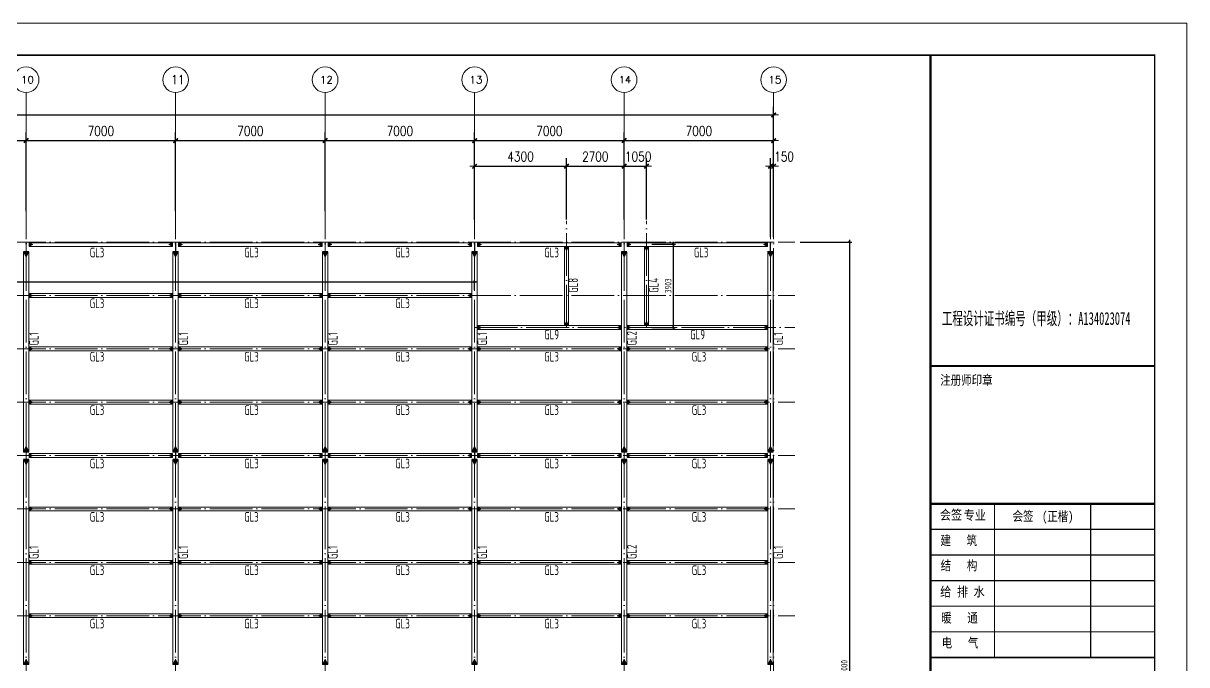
# Model space of a CAD drawing. Header units: millimetres. Extents: x 19781 to 898973, y -947928 to -267362.
# Drawn here: x 510997 to 565476, y -350569 to -320529 of the extents above; entities that cross this region are included whole.
import ezdxf

# ---------------------------------------------------------------- set-up
doc = ezdxf.new("R2010")
doc.units = ezdxf.units.MM
doc.header["$LTSCALE"] = 100
doc.header["$PDSIZE"] = -5
doc.linetypes.add('DOTE', pattern=[2.42, 2, -0.2, 0.02, -0.2])
doc.layers.get('0').update_dxf_attribs({"lineweight": 18})
doc.layers.get('Defpoints').update_dxf_attribs({"lineweight": 18})
for name, color, linetype, lineweight in [('10', 7, 'Continuous', 18), ('15', 3, 'Continuous', 18), ('AXIS', 3, 'Continuous', 18), ('AXIS_TEXT', 7, 'Continuous', 18), ('BORDER', 7, 'Continuous', 18), ('BZ_标准图框', 7, 'Continuous', 18), ('DOTE', 1, 'DOTE', 18), ('JC', 7, 'Continuous', 18), ('数字', 3, 'Continuous', 20), ('钢柱', 4, 'Continuous', 20), ('钢梁', 4, 'Continuous', 5)]:
    doc.layers.add(name, color=color, linetype=linetype, lineweight=lineweight)
doc.styles.add('_TCH_AXIS', font='complex.shx', dxfattribs={"bigfont": 'gbcbig.shx'})
doc.styles.add('COMPLEX', font='complex.shx', dxfattribs={"bigfont": 'gbcbig.shx'})
doc.styles.add('dim_font', font='simplex.shx', dxfattribs={"width": 0.8, "bigfont": 'gbcbig.shx'})
doc.styles.add('HT', font='', dxfattribs={"width": 0.8})
doc.styles.add('TSSD_REIN', font='tssdeng.shx', dxfattribs={"width": 0.7, "bigfont": 'hztxt.shx'})
doc.styles.get('HT').set_extended_font_data('宋体')
doc.dimstyles.new('DIMN150', dxfattribs={"dimscale": 1.5, "dimtxt": 300, "dimasz": 1, "dimexe": 250, "dimexo": 300, "dimgap": 150, "dimtad": 1, "dimdec": 0, "dimzin": 0, "dimdsep": 46, "dimtxsty": 'dim_font', "dimblk": '_CAXARROW', "dimcen": 0.09, "dimdle": 2, "dimclrt": 7, "dimadec": 0, "dimazin": 0, "dimtfac": 1, "dimtdec": 0, "dimtix": 1, "dimtmove": 2, "dimatfit": 3, "dimfxl": 1, "dimtolj": 1, "dimtzin": 0, "dimarcsym": 0})
doc.dimstyles.new('TSSD_100_100', dxfattribs={"dimtxt": 300, "dimasz": 100, "dimexe": 100, "dimexo": 250, "dimgap": 100, "dimtad": 1, "dimdec": 0, "dimzin": 0, "dimdsep": 46, "dimtxsty": 'TSSD_REIN', "dimblk": 'ARCHTICK', "dimcen": 0, "dimdle": 100, "dimclrt": 7, "dimadec": 0, "dimazin": 0, "dimtfac": 1, "dimtdec": 0, "dimtix": 1, "dimtmove": 2, "dimatfit": 3, "dimfxl": 1, "dimtolj": 1, "dimtzin": 0, "dimarcsym": 0})
pattern_1 = [(45, (0, 0), (-7.07106781, 7.07106781), []), (45, (0, 2.5), (-7.07106781, 7.07106781), [])]

# ---------------------------------------------------------------- blocks, each defined once
blk = doc.blocks.new('_DIMX')
blk.add_line((-150, 0), (150, 0))
blk.add_lwpolyline([(-70, -70, 50, 50, 0), (70, 70, 50, 50, 0)], format="xyseb")
blk = doc.blocks.new('*X127')
at = {"layer": 'AXIS', "color": 0, "lineweight": -2, "transparency": 16777216}
for p, q in [((504132, -329324), (504132, -325649)), ((511132, -329324), (511132, -325649)), ((504134, -326024), (511131, -326024))]:
    blk.add_line(p, q, dxfattribs=at)
at = {"layer": 'AXIS', "color": 0, "lineweight": -2, "transparency": 16777216, "xscale": 1.5, "yscale": 1.5, "zscale": 1.5, "rotation": 180}
blk.add_blockref('_DIMX', (504132, -326024), dxfattribs=at)
at = {"layer": 'AXIS', "color": 0, "lineweight": -2, "transparency": 16777216, "xscale": 1.5, "yscale": 1.5, "zscale": 1.5}
blk.add_blockref('_DIMX', (511132, -326024), dxfattribs=at)
at = {"layer": 'AXIS', "color": 7, "transparency": 16777216, "insert": (507632, -325574), "char_height": 450, "width": 3805.71, "attachment_point": 5, "style": 'dim_font'}
blk.add_mtext('7000', dxfattribs=at)
blk = doc.blocks.new('_CAXARROW')
blk.add_hatch(color=0).paths.add_polyline_path([(0, 0), (-1, 0.125), (-1, -0.125)], flags=0)
blk = doc.blocks.new('*X128')
at = {"layer": 'AXIS', "color": 0, "lineweight": -2, "transparency": 16777216}
for p, q in [((511132, -329324), (511132, -325649)), ((518132, -329324), (518132, -325649)), ((511134, -326024), (518131, -326024))]:
    blk.add_line(p, q, dxfattribs=at)
at = {"layer": 'AXIS', "color": 0, "lineweight": -2, "transparency": 16777216, "xscale": 1.5, "yscale": 1.5, "zscale": 1.5, "rotation": 180}
blk.add_blockref('_DIMX', (511132, -326024), dxfattribs=at)
at = {"layer": 'AXIS', "color": 0, "lineweight": -2, "transparency": 16777216, "xscale": 1.5, "yscale": 1.5, "zscale": 1.5}
blk.add_blockref('_DIMX', (518132, -326024), dxfattribs=at)
at = {"layer": 'AXIS', "color": 7, "transparency": 16777216, "insert": (514632, -325574), "char_height": 450, "width": 3805.71, "attachment_point": 5, "style": 'dim_font'}
blk.add_mtext('7000', dxfattribs=at)
blk = doc.blocks.new('*X129')
at = {"layer": 'AXIS', "color": 0, "lineweight": -2, "transparency": 16777216}
for p, q in [((518132, -329324), (518132, -325649)), ((525132, -329324), (525132, -325649)), ((518134, -326024), (525131, -326024))]:
    blk.add_line(p, q, dxfattribs=at)
at = {"layer": 'AXIS', "color": 0, "lineweight": -2, "transparency": 16777216, "xscale": 1.5, "yscale": 1.5, "zscale": 1.5, "rotation": 180}
blk.add_blockref('_DIMX', (518132, -326024), dxfattribs=at)
at = {"layer": 'AXIS', "color": 0, "lineweight": -2, "transparency": 16777216, "xscale": 1.5, "yscale": 1.5, "zscale": 1.5}
blk.add_blockref('_DIMX', (525132, -326024), dxfattribs=at)
at = {"layer": 'AXIS', "color": 7, "transparency": 16777216, "insert": (521632, -325574), "char_height": 450, "width": 3805.71, "attachment_point": 5, "style": 'dim_font'}
blk.add_mtext('7000', dxfattribs=at)
blk = doc.blocks.new('*X130')
at = {"layer": 'AXIS', "color": 0, "lineweight": -2, "transparency": 16777216}
for p, q in [((525132, -329324), (525132, -325649)), ((532132, -329324), (532132, -325649)), ((525134, -326024), (532131, -326024))]:
    blk.add_line(p, q, dxfattribs=at)
at = {"layer": 'AXIS', "color": 0, "lineweight": -2, "transparency": 16777216, "xscale": 1.5, "yscale": 1.5, "zscale": 1.5, "rotation": 180}
blk.add_blockref('_DIMX', (525132, -326024), dxfattribs=at)
at = {"layer": 'AXIS', "color": 0, "lineweight": -2, "transparency": 16777216, "xscale": 1.5, "yscale": 1.5, "zscale": 1.5}
blk.add_blockref('_DIMX', (532132, -326024), dxfattribs=at)
at = {"layer": 'AXIS', "color": 7, "transparency": 16777216, "insert": (528632, -325574), "char_height": 450, "width": 3805.71, "attachment_point": 5, "style": 'dim_font'}
blk.add_mtext('7000', dxfattribs=at)
blk = doc.blocks.new('*X131')
at = {"layer": 'AXIS', "color": 0, "lineweight": -2, "transparency": 16777216}
for p, q in [((532132, -329324), (532132, -325649)), ((539132, -329324), (539132, -325649)), ((532134, -326024), (539131, -326024))]:
    blk.add_line(p, q, dxfattribs=at)
at = {"layer": 'AXIS', "color": 0, "lineweight": -2, "transparency": 16777216, "xscale": 1.5, "yscale": 1.5, "zscale": 1.5, "rotation": 180}
blk.add_blockref('_DIMX', (532132, -326024), dxfattribs=at)
at = {"layer": 'AXIS', "color": 0, "lineweight": -2, "transparency": 16777216, "xscale": 1.5, "yscale": 1.5, "zscale": 1.5}
blk.add_blockref('_DIMX', (539132, -326024), dxfattribs=at)
at = {"layer": 'AXIS', "color": 7, "transparency": 16777216, "insert": (535632, -325574), "char_height": 450, "width": 3805.71, "attachment_point": 5, "style": 'dim_font'}
blk.add_mtext('7000', dxfattribs=at)
blk = doc.blocks.new('*X132')
at = {"layer": 'AXIS', "color": 0, "lineweight": -2, "transparency": 16777216}
for p, q in [((539132, -329324), (539132, -325649)), ((546132, -329324), (546132, -325649)), ((539134, -326024), (546131, -326024))]:
    blk.add_line(p, q, dxfattribs=at)
at = {"layer": 'AXIS', "color": 0, "lineweight": -2, "transparency": 16777216, "xscale": 1.5, "yscale": 1.5, "zscale": 1.5, "rotation": 180}
blk.add_blockref('_DIMX', (539132, -326024), dxfattribs=at)
at = {"layer": 'AXIS', "color": 0, "lineweight": -2, "transparency": 16777216, "xscale": 1.5, "yscale": 1.5, "zscale": 1.5}
blk.add_blockref('_DIMX', (546132, -326024), dxfattribs=at)
at = {"layer": 'AXIS', "color": 7, "transparency": 16777216, "insert": (542632, -325574), "char_height": 450, "width": 3805.71, "attachment_point": 5, "style": 'dim_font'}
blk.add_mtext('7000', dxfattribs=at)
blk = doc.blocks.new('_AXISO')
blk.add_circle((0, 0), 0.5)
at = {"layer": 'AXIS_TEXT', "style": 'COMPLEX', "width": 1.04167}
blk.add_attdef('A', (-0.25, -0.28), '', height=0.56, dxfattribs=at)
blk = doc.blocks.new('*X134')
at = {"layer": 'AXIS', "color": 0, "lineweight": -2, "transparency": 16777216}
for p, q in [((448132, -329024), (448132, -324449)), ((546132, -329024), (546132, -324449)), ((448134, -324824), (546131, -324824))]:
    blk.add_line(p, q, dxfattribs=at)
at = {"layer": 'AXIS', "color": 0, "lineweight": -2, "transparency": 16777216, "xscale": 1.5, "yscale": 1.5, "zscale": 1.5, "rotation": 180}
blk.add_blockref('_DIMX', (448132, -324824), dxfattribs=at)
at = {"layer": 'AXIS', "color": 0, "lineweight": -2, "transparency": 16777216, "xscale": 1.5, "yscale": 1.5, "zscale": 1.5}
blk.add_blockref('_DIMX', (546132, -324824), dxfattribs=at)
at = {"layer": 'AXIS', "color": 7, "transparency": 16777216, "insert": (497132, -324374), "char_height": 450, "width": 4834.29, "attachment_point": 5, "style": 'dim_font'}
blk.add_mtext('98000', dxfattribs=at)
blk = doc.blocks.new('*X143')
at = {"layer": 'AXIS', "color": 0, "lineweight": -2, "transparency": 16777216}
for p, q in [((545982, -330524), (545982, -326849)), ((546132, -330524), (546132, -326849)), ((545981, -327224), (545979, -327224)), ((545982, -327224), (546132, -327224)), ((546134, -327224), (546135, -327224))]:
    blk.add_line(p, q, dxfattribs=at)
at = {"layer": 'AXIS', "color": 0, "lineweight": -2, "transparency": 16777216, "xscale": 1.5, "yscale": 1.5, "zscale": 1.5}
blk.add_blockref('_DIMX', (545982, -327224), dxfattribs=at)
at = {"layer": 'AXIS', "color": 0, "lineweight": -2, "transparency": 16777216, "xscale": 1.5, "yscale": 1.5, "zscale": 1.5, "rotation": 180}
blk.add_blockref('_DIMX', (546132, -327224), dxfattribs=at)
at = {"layer": 'AXIS', "color": 7, "transparency": 16777216, "insert": (546621, -326774), "char_height": 450, "width": 2622.86, "attachment_point": 5, "style": 'dim_font'}
blk.add_mtext('150', dxfattribs=at)
blk = doc.blocks.new('*X461')
at = {"layer": 'AXIS', "color": 0, "lineweight": -2, "transparency": 16777216}
for p, q in [((532132, -329724), (532132, -326849)), ((536432, -329724), (536432, -326849)), ((532134, -327224), (536431, -327224))]:
    blk.add_line(p, q, dxfattribs=at)
at = {"layer": 'AXIS', "color": 0, "lineweight": -2, "transparency": 16777216, "xscale": 1.5, "yscale": 1.5, "zscale": 1.5, "rotation": 180}
blk.add_blockref('_DIMX', (532132, -327224), dxfattribs=at)
at = {"layer": 'AXIS', "color": 0, "lineweight": -2, "transparency": 16777216, "xscale": 1.5, "yscale": 1.5, "zscale": 1.5}
blk.add_blockref('_DIMX', (536432, -327224), dxfattribs=at)
at = {"layer": 'AXIS', "color": 7, "transparency": 16777216, "insert": (534282, -326774), "char_height": 450, "width": 3805.71, "attachment_point": 5, "style": 'dim_font'}
blk.add_mtext('4300', dxfattribs=at)
blk = doc.blocks.new('*X462')
at = {"layer": 'AXIS', "color": 0, "lineweight": -2, "transparency": 16777216}
for p, q in [((536432, -329724), (536432, -326849)), ((539132, -329724), (539132, -326849)), ((536434, -327224), (539131, -327224))]:
    blk.add_line(p, q, dxfattribs=at)
at = {"layer": 'AXIS', "color": 0, "lineweight": -2, "transparency": 16777216, "xscale": 1.5, "yscale": 1.5, "zscale": 1.5, "rotation": 180}
blk.add_blockref('_DIMX', (536432, -327224), dxfattribs=at)
at = {"layer": 'AXIS', "color": 0, "lineweight": -2, "transparency": 16777216, "xscale": 1.5, "yscale": 1.5, "zscale": 1.5}
blk.add_blockref('_DIMX', (539132, -327224), dxfattribs=at)
at = {"layer": 'AXIS', "color": 7, "transparency": 16777216, "insert": (537782, -326774), "char_height": 450, "width": 3805.71, "attachment_point": 5, "style": 'dim_font'}
blk.add_mtext('2700', dxfattribs=at)
blk = doc.blocks.new('*X699')
at = {"layer": 'AXIS', "color": 0, "lineweight": -2, "transparency": 16777216}
for p, q in [((539132, -329724), (539132, -326849)), ((540182, -329724), (540182, -326849)), ((539134, -327224), (540181, -327224))]:
    blk.add_line(p, q, dxfattribs=at)
at = {"layer": 'AXIS', "color": 0, "lineweight": -2, "transparency": 16777216, "xscale": 1.5, "yscale": 1.5, "zscale": 1.5, "rotation": 180}
blk.add_blockref('_DIMX', (539132, -327224), dxfattribs=at)
at = {"layer": 'AXIS', "color": 0, "lineweight": -2, "transparency": 16777216, "xscale": 1.5, "yscale": 1.5, "zscale": 1.5}
blk.add_blockref('_DIMX', (540182, -327224), dxfattribs=at)
at = {"layer": 'AXIS', "color": 7, "transparency": 16777216, "insert": (539791, -326774), "char_height": 450, "width": 3651.43, "attachment_point": 5, "style": 'dim_font'}
blk.add_mtext('1050', dxfattribs=at)
blk = doc.blocks.new('_ARCHTICK')
at = {"color": 0, "linetype": 'ByBlock', "const_width": 0.5}
blk.add_lwpolyline([(-0.5, -0.5), (0.5, 0.5)], dxfattribs=at)
blk = doc.blocks.new('*D1955')
at = {"layer": 'Defpoints', "color": 0, "ltscale": 100, "transparency": 16777216}
for p in [(547132, -330774), (547132, -370774), (549690, -370774)]:
    blk.add_point(p, dxfattribs=at)
at = {"layer": 'JC', "color": 0, "linetype": 'Continuous', "lineweight": -2, "ltscale": 100, "transparency": 16777216}
for p, q in [((549690, -330674), (549690, -370874)), ((547382, -330774), (549790, -330774)), ((547382, -370774), (549790, -370774))]:
    blk.add_line(p, q, dxfattribs=at)
at = {"layer": 'JC', "color": 0, "lineweight": -2, "ltscale": 100, "transparency": 16777216, "xscale": 100, "yscale": 100, "zscale": 100}
for p, rotation in [((549690, -330774), 90), ((549690, -370774), 270)]:
    blk.add_blockref('_ARCHTICK', p, dxfattribs=dict(at, rotation=rotation))
at = {"layer": 'JC', "color": 7, "ltscale": 100, "transparency": 16777216, "insert": (549440, -350774), "char_height": 300, "attachment_point": 5, "rotation": 90, "style": 'TSSD_REIN'}
blk.add_mtext('\\A1;40000', dxfattribs=at)
blk = doc.blocks.new('*D1962')
at = {"layer": 'Defpoints', "color": 0, "ltscale": 100, "transparency": 16777216}
for p in [(448282, -332653), (448282, -333274), (532132, -333274)]:
    blk.add_point(p, dxfattribs=at)
at = {"layer": 'JC', "color": 0, "linetype": 'Continuous', "lineweight": -2, "ltscale": 100, "transparency": 16777216}
for p, q in [((532232, -332653), (448182, -332653)), ((448282, -333024), (448282, -332553)), ((532132, -333024), (532132, -332553))]:
    blk.add_line(p, q, dxfattribs=at)
at = {"layer": 'JC', "color": 0, "lineweight": -2, "ltscale": 100, "transparency": 16777216, "xscale": 100, "yscale": 100, "zscale": 100, "rotation": 180}
blk.add_blockref('_ARCHTICK', (448282, -332653), dxfattribs=at)
at = {"layer": 'JC', "color": 0, "lineweight": -2, "ltscale": 100, "transparency": 16777216, "xscale": 100, "yscale": 100, "zscale": 100}
blk.add_blockref('_ARCHTICK', (532132, -332653), dxfattribs=at)
at = {"layer": 'JC', "color": 7, "ltscale": 100, "transparency": 16777216, "insert": (490207, -332403), "char_height": 300, "attachment_point": 5, "style": 'TSSD_REIN'}
blk.add_mtext('\\A1;83850', dxfattribs=at)
blk = doc.blocks.new('*D1966')
at = {"layer": 'Defpoints', "color": 0, "ltscale": 100, "transparency": 16777216}
for p in [(540182, -330871), (541444, -330871), (540182, -334774)]:
    blk.add_point(p, dxfattribs=at)
at = {"layer": 'JC', "color": 0, "linetype": 'Continuous', "lineweight": -2, "ltscale": 100, "transparency": 16777216}
for p, q in [((540432, -330871), (541544, -330871)), ((541444, -334874), (541444, -330771)), ((540432, -334774), (541544, -334774))]:
    blk.add_line(p, q, dxfattribs=at)
at = {"layer": 'JC', "color": 0, "lineweight": -2, "ltscale": 100, "transparency": 16777216, "xscale": 100, "yscale": 100, "zscale": 100}
for p, rotation in [((541444, -330871), 90), ((541444, -334774), 270)]:
    blk.add_blockref('_ARCHTICK', p, dxfattribs=dict(at, rotation=rotation))
at = {"layer": 'JC', "color": 7, "ltscale": 100, "transparency": 16777216, "insert": (541194, -332823), "char_height": 300, "attachment_point": 5, "rotation": 90, "style": 'TSSD_REIN'}
blk.add_mtext('\\A1;3903', dxfattribs=at)

msp = doc.modelspace()

# ---------------------------------------------------------------- hatches: boundary and pattern name
at = {"layer": '10', "ltscale": 100}
h = msp.add_hatch(dxfattribs=at)
h.set_pattern_fill('金属', color=256, style=0, pattern_type=0)
h.set_pattern_definition(pattern_1)
h.paths.add_polyline_path([(511136, -330786), (511262, -330786), (511262, -330774), (511002, -330774), (511002, -330786), (511128, -330786), (511128, -331212), (511002, -331212), (511002, -331224), (511262, -331224), (511262, -331212), (511136, -331212)], flags=0)
h = msp.add_hatch(dxfattribs=at)
h.set_pattern_fill('金属', color=256, style=0, pattern_type=0)
h.set_pattern_definition(pattern_1)
h.paths.add_polyline_path([(518136, -330786), (518262, -330786), (518262, -330774), (518002, -330774), (518002, -330786), (518128, -330786), (518128, -331212), (518002, -331212), (518002, -331224), (518262, -331224), (518262, -331212), (518136, -331212)], flags=0)
h = msp.add_hatch(dxfattribs=at)
h.set_pattern_fill('金属', color=256, style=0, pattern_type=0)
h.set_pattern_definition(pattern_1)
h.paths.add_polyline_path([(525136, -330786), (525262, -330786), (525262, -330774), (525002, -330774), (525002, -330786), (525128, -330786), (525128, -331212), (525002, -331212), (525002, -331224), (525262, -331224), (525262, -331212), (525136, -331212)], flags=0)
h = msp.add_hatch(dxfattribs=at)
h.set_pattern_fill('金属', color=256, style=0, pattern_type=0)
h.set_pattern_definition(pattern_1)
h.paths.add_polyline_path([(532136, -330786), (532262, -330786), (532262, -330774), (532002, -330774), (532002, -330786), (532128, -330786), (532128, -331212), (532002, -331212), (532002, -331224), (532262, -331224), (532262, -331212), (532136, -331212)], flags=0)
h = msp.add_hatch(dxfattribs=at)
h.set_pattern_fill('金属', color=256, style=0, pattern_type=0)
h.set_pattern_definition(pattern_1)
h.paths.add_polyline_path([(539136, -330786), (539262, -330786), (539262, -330774), (539002, -330774), (539002, -330786), (539128, -330786), (539128, -331212), (539002, -331212), (539002, -331224), (539262, -331224), (539262, -331212), (539136, -331212)], flags=0)
h = msp.add_hatch(dxfattribs=at)
h.set_pattern_fill('金属', color=256, style=0, pattern_type=0)
h.set_pattern_definition(pattern_1)
h.paths.add_polyline_path([(545986, -330786), (546112, -330786), (546112, -330774), (545852, -330774), (545852, -330786), (545978, -330786), (545978, -331212), (545852, -331212), (545852, -331224), (546112, -331224), (546112, -331212), (545986, -331212)], flags=0)
h = msp.add_hatch(dxfattribs=at)
h.set_pattern_fill('金属', color=256, style=0, pattern_type=0)
h.set_pattern_definition(pattern_1)
h.paths.add_polyline_path([(511136, -340609), (511257, -340609), (511257, -340599), (511007, -340599), (511007, -340609), (511128, -340609), (511128, -340939), (511007, -340939), (511007, -340949), (511257, -340949), (511257, -340939), (511136, -340939)], flags=0)
h = msp.add_hatch(dxfattribs=at)
h.set_pattern_fill('金属', color=256, style=0, pattern_type=0)
h.set_pattern_definition(pattern_1)
h.paths.add_polyline_path([(518136, -340609), (518257, -340609), (518257, -340599), (518007, -340599), (518007, -340609), (518128, -340609), (518128, -340939), (518007, -340939), (518007, -340949), (518257, -340949), (518257, -340939), (518136, -340939)], flags=0)
h = msp.add_hatch(dxfattribs=at)
h.set_pattern_fill('金属', color=256, style=0, pattern_type=0)
h.set_pattern_definition(pattern_1)
h.paths.add_polyline_path([(525136, -340609), (525257, -340609), (525257, -340599), (525007, -340599), (525007, -340609), (525128, -340609), (525128, -340939), (525007, -340939), (525007, -340949), (525257, -340949), (525257, -340939), (525136, -340939)], flags=0)
h = msp.add_hatch(dxfattribs=at)
h.set_pattern_fill('金属', color=256, style=0, pattern_type=0)
h.set_pattern_definition(pattern_1)
h.paths.add_polyline_path([(532136, -340609), (532257, -340609), (532257, -340599), (532007, -340599), (532007, -340609), (532128, -340609), (532128, -340939), (532007, -340939), (532007, -340949), (532257, -340949), (532257, -340939), (532136, -340939)], flags=0)
h = msp.add_hatch(dxfattribs=at)
h.set_pattern_fill('金属', color=256, style=0, pattern_type=0)
h.set_pattern_definition(pattern_1)
h.paths.add_polyline_path([(539136, -340609), (539257, -340609), (539257, -340599), (539007, -340599), (539007, -340609), (539128, -340609), (539128, -340939), (539007, -340939), (539007, -340949), (539257, -340949), (539257, -340939), (539136, -340939)], flags=0)
h = msp.add_hatch(dxfattribs=at)
h.set_pattern_fill('金属', color=256, style=0, pattern_type=0)
h.set_pattern_definition(pattern_1)
h.paths.add_polyline_path([(545986, -340609), (546107, -340609), (546107, -340599), (545857, -340599), (545857, -340609), (545978, -340609), (545978, -340939), (545857, -340939), (545857, -340949), (546107, -340949), (546107, -340939), (545986, -340939)], flags=0)
at = {"layer": '15', "ltscale": 100}
for points in [[(511452, -330894), (511272, -330984), (511272, -330804)], [(517812, -330894), (517992, -330984), (517992, -330804)], [(518452, -330894), (518272, -330984), (518272, -330804)], [(524812, -330894), (524992, -330984), (524992, -330804)], [(525452, -330894), (525272, -330984), (525272, -330804)], [(531812, -330894), (531992, -330984), (531992, -330804)], [(532452, -330894), (532272, -330984), (532272, -330804)], [(536432, -331179), (536342, -330999), (536522, -330999)], [(538812, -330894), (538992, -330984), (538992, -330804)], [(539452, -330894), (539272, -330984), (539272, -330804)], [(540182, -331179), (540092, -330999), (540272, -330999)], [(545662, -330894), (545842, -330984), (545842, -330804)], [(511132, -331484), (511257, -331234), (511007, -331234)], [(518132, -331484), (518257, -331234), (518007, -331234)], [(525132, -331484), (525257, -331234), (525007, -331234)], [(532132, -331484), (532257, -331234), (532007, -331234)], [(539132, -331484), (539257, -331234), (539007, -331234)], [(545982, -331484), (546107, -331234), (545857, -331234)], [(511452, -333274), (511272, -333364), (511272, -333184)], [(517812, -333274), (517992, -333364), (517992, -333184)], [(518452, -333274), (518272, -333364), (518272, -333184)], [(524812, -333274), (524992, -333364), (524992, -333184)], [(525452, -333274), (525272, -333364), (525272, -333184)], [(531812, -333274), (531992, -333364), (531992, -333184)], [(536432, -334489), (536342, -334669), (536522, -334669)], [(540182, -334489), (540092, -334669), (540272, -334669)], [(532452, -334774), (532272, -334864), (532272, -334684)], [(538812, -334774), (538992, -334864), (538992, -334684)], [(539452, -334774), (539272, -334864), (539272, -334684)], [(545662, -334774), (545842, -334864), (545842, -334684)], [(511452, -335774), (511272, -335864), (511272, -335684)], [(517812, -335774), (517992, -335864), (517992, -335684)], [(518452, -335774), (518272, -335864), (518272, -335684)], [(524812, -335774), (524992, -335864), (524992, -335684)], [(525452, -335774), (525272, -335864), (525272, -335684)], [(531812, -335774), (531992, -335864), (531992, -335684)], [(532452, -335774), (532272, -335864), (532272, -335684)], [(538812, -335774), (538992, -335864), (538992, -335684)], [(539452, -335774), (539272, -335864), (539272, -335684)], [(545662, -335774), (545842, -335864), (545842, -335684)], [(511452, -338274), (511272, -338364), (511272, -338184)], [(517812, -338274), (517992, -338364), (517992, -338184)], [(518452, -338274), (518272, -338364), (518272, -338184)], [(524812, -338274), (524992, -338364), (524992, -338184)], [(525452, -338274), (525272, -338364), (525272, -338184)], [(531812, -338274), (531992, -338364), (531992, -338184)], [(532452, -338274), (532272, -338364), (532272, -338184)], [(538812, -338274), (538992, -338364), (538992, -338184)], [(539452, -338274), (539272, -338364), (539272, -338184)], [(545662, -338274), (545842, -338364), (545842, -338184)], [(511132, -340339), (511257, -340589), (511007, -340589)], [(518132, -340339), (518257, -340589), (518007, -340589)], [(525132, -340339), (525257, -340589), (525007, -340589)], [(532132, -340339), (532257, -340589), (532007, -340589)], [(539132, -340339), (539257, -340589), (539007, -340589)], [(545982, -340339), (546107, -340589), (545857, -340589)], [(511132, -341209), (511257, -340959), (511007, -340959)], [(511452, -340774), (511272, -340864), (511272, -340684)], [(517812, -340774), (517992, -340864), (517992, -340684)], [(518132, -341209), (518257, -340959), (518007, -340959)], [(518452, -340774), (518272, -340864), (518272, -340684)], [(524812, -340774), (524992, -340864), (524992, -340684)], [(525132, -341209), (525257, -340959), (525007, -340959)], [(525452, -340774), (525272, -340864), (525272, -340684)], [(531812, -340774), (531992, -340864), (531992, -340684)], [(532132, -341209), (532257, -340959), (532007, -340959)], [(532452, -340774), (532272, -340864), (532272, -340684)], [(538812, -340774), (538992, -340864), (538992, -340684)], [(539132, -341209), (539257, -340959), (539007, -340959)], [(539452, -340774), (539272, -340864), (539272, -340684)], [(545662, -340774), (545842, -340864), (545842, -340684)], [(545982, -341209), (546107, -340959), (545857, -340959)], [(511452, -343274), (511272, -343364), (511272, -343184)], [(517812, -343274), (517992, -343364), (517992, -343184)], [(518452, -343274), (518272, -343364), (518272, -343184)], [(524812, -343274), (524992, -343364), (524992, -343184)], [(525452, -343274), (525272, -343364), (525272, -343184)], [(531812, -343274), (531992, -343364), (531992, -343184)], [(532452, -343274), (532272, -343364), (532272, -343184)], [(538812, -343274), (538992, -343364), (538992, -343184)], [(539452, -343274), (539272, -343364), (539272, -343184)], [(545662, -343274), (545842, -343364), (545842, -343184)], [(511452, -345774), (511272, -345864), (511272, -345684)], [(517812, -345774), (517992, -345864), (517992, -345684)], [(518452, -345774), (518272, -345864), (518272, -345684)], [(524812, -345774), (524992, -345864), (524992, -345684)], [(525452, -345774), (525272, -345864), (525272, -345684)], [(531812, -345774), (531992, -345864), (531992, -345684)], [(532452, -345774), (532272, -345864), (532272, -345684)], [(538812, -345774), (538992, -345864), (538992, -345684)], [(539452, -345774), (539272, -345864), (539272, -345684)], [(545662, -345774), (545842, -345864), (545842, -345684)], [(511452, -348274), (511272, -348364), (511272, -348184)], [(517812, -348274), (517992, -348364), (517992, -348184)], [(518452, -348274), (518272, -348364), (518272, -348184)], [(524812, -348274), (524992, -348364), (524992, -348184)], [(525452, -348274), (525272, -348364), (525272, -348184)], [(531812, -348274), (531992, -348364), (531992, -348184)], [(532452, -348274), (532272, -348364), (532272, -348184)], [(538812, -348274), (538992, -348364), (538992, -348184)], [(539452, -348274), (539272, -348364), (539272, -348184)], [(545662, -348274), (545842, -348364), (545842, -348184)], [(511132, -350314), (511257, -350564), (511007, -350564)], [(518132, -350314), (518257, -350564), (518007, -350564)], [(525132, -350314), (525257, -350564), (525007, -350564)], [(532132, -350314), (532257, -350564), (532007, -350564)], [(539132, -350314), (539257, -350564), (539007, -350564)], [(545982, -350314), (546107, -350564), (545857, -350564)]]:
    msp.add_hatch(color=256, dxfattribs=at).paths.add_polyline_path(points, flags=0)

# ---------------------------------------------------------------- linework, layer by layer
for points in [[(511452, -330894), (511272, -330984), (511272, -330804)], [(517812, -330894), (517992, -330984), (517992, -330804)], [(518452, -330894), (518272, -330984), (518272, -330804)], [(524812, -330894), (524992, -330984), (524992, -330804)], [(525452, -330894), (525272, -330984), (525272, -330804)], [(531812, -330894), (531992, -330984), (531992, -330804)], [(532452, -330894), (532272, -330984), (532272, -330804)], [(536432, -331179), (536342, -330999), (536522, -330999)], [(538812, -330894), (538992, -330984), (538992, -330804)], [(539452, -330894), (539272, -330984), (539272, -330804)], [(540182, -331179), (540092, -330999), (540272, -330999)], [(545662, -330894), (545842, -330984), (545842, -330804)], [(511132, -331484), (511257, -331234), (511007, -331234)], [(518132, -331484), (518257, -331234), (518007, -331234)], [(525132, -331484), (525257, -331234), (525007, -331234)], [(532132, -331484), (532257, -331234), (532007, -331234)], [(539132, -331484), (539257, -331234), (539007, -331234)], [(545982, -331484), (546107, -331234), (545857, -331234)], [(511452, -333274), (511272, -333364), (511272, -333184)], [(517812, -333274), (517992, -333364), (517992, -333184)], [(518452, -333274), (518272, -333364), (518272, -333184)], [(524812, -333274), (524992, -333364), (524992, -333184)], [(525452, -333274), (525272, -333364), (525272, -333184)], [(531812, -333274), (531992, -333364), (531992, -333184)], [(536432, -334489), (536342, -334669), (536522, -334669)], [(540182, -334489), (540092, -334669), (540272, -334669)], [(532452, -334774), (532272, -334864), (532272, -334684)], [(538812, -334774), (538992, -334864), (538992, -334684)], [(539452, -334774), (539272, -334864), (539272, -334684)], [(545662, -334774), (545842, -334864), (545842, -334684)], [(511452, -335774), (511272, -335864), (511272, -335684)], [(517812, -335774), (517992, -335864), (517992, -335684)], [(518452, -335774), (518272, -335864), (518272, -335684)], [(524812, -335774), (524992, -335864), (524992, -335684)], [(525452, -335774), (525272, -335864), (525272, -335684)], [(531812, -335774), (531992, -335864), (531992, -335684)], [(532452, -335774), (532272, -335864), (532272, -335684)], [(538812, -335774), (538992, -335864), (538992, -335684)], [(539452, -335774), (539272, -335864), (539272, -335684)], [(545662, -335774), (545842, -335864), (545842, -335684)], [(511452, -338274), (511272, -338364), (511272, -338184)], [(517812, -338274), (517992, -338364), (517992, -338184)], [(518452, -338274), (518272, -338364), (518272, -338184)], [(524812, -338274), (524992, -338364), (524992, -338184)], [(525452, -338274), (525272, -338364), (525272, -338184)], [(531812, -338274), (531992, -338364), (531992, -338184)], [(532452, -338274), (532272, -338364), (532272, -338184)], [(538812, -338274), (538992, -338364), (538992, -338184)], [(539452, -338274), (539272, -338364), (539272, -338184)], [(545662, -338274), (545842, -338364), (545842, -338184)], [(511132, -340339), (511257, -340589), (511007, -340589)], [(518132, -340339), (518257, -340589), (518007, -340589)], [(525132, -340339), (525257, -340589), (525007, -340589)], [(532132, -340339), (532257, -340589), (532007, -340589)], [(539132, -340339), (539257, -340589), (539007, -340589)], [(545982, -340339), (546107, -340589), (545857, -340589)], [(511132, -341209), (511257, -340959), (511007, -340959)], [(511452, -340774), (511272, -340864), (511272, -340684)], [(517812, -340774), (517992, -340864), (517992, -340684)], [(518132, -341209), (518257, -340959), (518007, -340959)], [(518452, -340774), (518272, -340864), (518272, -340684)], [(524812, -340774), (524992, -340864), (524992, -340684)], [(525132, -341209), (525257, -340959), (525007, -340959)], [(525452, -340774), (525272, -340864), (525272, -340684)], [(531812, -340774), (531992, -340864), (531992, -340684)], [(532132, -341209), (532257, -340959), (532007, -340959)], [(532452, -340774), (532272, -340864), (532272, -340684)], [(538812, -340774), (538992, -340864), (538992, -340684)], [(539132, -341209), (539257, -340959), (539007, -340959)], [(539452, -340774), (539272, -340864), (539272, -340684)], [(545662, -340774), (545842, -340864), (545842, -340684)], [(545982, -341209), (546107, -340959), (545857, -340959)], [(511452, -343274), (511272, -343364), (511272, -343184)], [(517812, -343274), (517992, -343364), (517992, -343184)], [(518452, -343274), (518272, -343364), (518272, -343184)], [(524812, -343274), (524992, -343364), (524992, -343184)], [(525452, -343274), (525272, -343364), (525272, -343184)], [(531812, -343274), (531992, -343364), (531992, -343184)], [(532452, -343274), (532272, -343364), (532272, -343184)], [(538812, -343274), (538992, -343364), (538992, -343184)], [(539452, -343274), (539272, -343364), (539272, -343184)], [(545662, -343274), (545842, -343364), (545842, -343184)], [(511452, -345774), (511272, -345864), (511272, -345684)], [(517812, -345774), (517992, -345864), (517992, -345684)], [(518452, -345774), (518272, -345864), (518272, -345684)], [(524812, -345774), (524992, -345864), (524992, -345684)], [(525452, -345774), (525272, -345864), (525272, -345684)], [(531812, -345774), (531992, -345864), (531992, -345684)], [(532452, -345774), (532272, -345864), (532272, -345684)], [(538812, -345774), (538992, -345864), (538992, -345684)], [(539452, -345774), (539272, -345864), (539272, -345684)], [(545662, -345774), (545842, -345864), (545842, -345684)], [(511452, -348274), (511272, -348364), (511272, -348184)], [(517812, -348274), (517992, -348364), (517992, -348184)], [(518452, -348274), (518272, -348364), (518272, -348184)], [(524812, -348274), (524992, -348364), (524992, -348184)], [(525452, -348274), (525272, -348364), (525272, -348184)], [(531812, -348274), (531992, -348364), (531992, -348184)], [(532452, -348274), (532272, -348364), (532272, -348184)], [(538812, -348274), (538992, -348364), (538992, -348184)], [(539452, -348274), (539272, -348364), (539272, -348184)], [(545662, -348274), (545842, -348364), (545842, -348184)], [(511132, -350314), (511257, -350564), (511007, -350564)], [(518132, -350314), (518257, -350564), (518007, -350564)], [(525132, -350314), (525257, -350564), (525007, -350564)], [(532132, -350314), (532257, -350564), (532007, -350564)], [(539132, -350314), (539257, -350564), (539007, -350564)], [(545982, -350314), (546107, -350564), (545857, -350564)]]:
    msp.add_lwpolyline(points, close=True, dxfattribs=at)
at = {"layer": 'AXIS'}
for p, q in [((511132, -329774), (511132, -323774)), ((518132, -329774), (518132, -323774)), ((525132, -329774), (525132, -323774)), ((532132, -329774), (532132, -323774)), ((539132, -329774), (539132, -323774)), ((546132, -329774), (546132, -323774))]:
    msp.add_line(p, q, dxfattribs=at)
at = {"layer": 'BORDER'}
msp.add_lwpolyline([(431826, -383529.47), (431826, -320529.47), (565476, -320529.47), (565476, -383529.47)], close=True, dxfattribs=at)
msp.add_lwpolyline([(435576, -382029.47, 75, 75, 0), (435576, -322029.47, 75, 75, 0), (563976, -322029.47, 75, 75, 0), (563976, -382029.47, 75, 75, 0)], format="xyseb", close=True, dxfattribs=at)
at = {"layer": 'BZ_标准图框'}
for points in [[(553476, -382029.47, 105, 105, 0), (553476, -322029.47, 105, 105, 0)], [(553476, -336579.47, 105, 105, 0), (563976, -336579.47, 105, 105, 0)], [(553476, -343029.47, 105, 105, 0), (563976, -343029.47, 105, 105, 0)], [(556476, -343029.47, 52.5, 52.5, 0), (556476, -350229.47, 52.5, 52.5, 0)], [(560976, -343029.47, 52.5, 52.5, 0), (560976, -350229.47, 52.5, 52.5, 0)], [(563976, -344229.47, 52.5, 52.5, 0), (553476, -344229.47, 52.5, 52.5, 0)], [(563976, -345429.47, 52.5, 52.5, 0), (553476, -345429.47, 52.5, 52.5, 0)], [(563976, -346629.47, 52.5, 52.5, 0), (553476, -346629.47, 52.5, 52.5, 0)], [(563976, -347829.47, 52.5, 52.5, 0), (553476, -347829.47, 52.5, 52.5, 0)], [(563976, -349029.47, 52.5, 52.5, 0), (553476, -349029.47, 52.5, 52.5, 0)], [(563976, -350229.47, 75, 75, 0), (553476, -350229.47, 75, 75, 0)]]:
    msp.add_lwpolyline(points, format="xyseb", dxfattribs=at)
at = {"layer": 'DOTE', "linetype": 'DOTE', "ltscale": 10}
for p, q in [((511132, -371774), (511132, -329774)), ((518132, -371774), (518132, -329774)), ((525132, -371774), (525132, -329774)), ((532132, -371774), (532132, -329774)), ((536432, -334774), (536432, -329774)), ((539132, -371774), (539132, -329774)), ((540182, -334774), (540182, -329774)), ((545982, -371774), (545982, -329774)), ((546132, -371774), (546132, -329774)), ((447132, -330774), (547132, -330774)), ((447132, -333274), (547132, -333274)), ((532132, -334774), (547132, -334774)), ((447132, -335774), (547132, -335774)), ((447132, -338274), (547132, -338274)), ((447132, -340774), (547132, -340774)), ((447132, -343274), (547132, -343274)), ((447132, -345774), (547132, -345774)), ((447132, -348274), (547132, -348274))]:
    msp.add_line(p, q, dxfattribs=at)
at = {"layer": '钢柱', "ltscale": 100}
for points in [[(511136, -330786), (511262, -330786), (511262, -330774), (511002, -330774), (511002, -330786), (511128, -330786), (511128, -331212), (511002, -331212), (511002, -331224), (511262, -331224), (511262, -331212), (511136, -331212)], [(518136, -330786), (518262, -330786), (518262, -330774), (518002, -330774), (518002, -330786), (518128, -330786), (518128, -331212), (518002, -331212), (518002, -331224), (518262, -331224), (518262, -331212), (518136, -331212)], [(525136, -330786), (525262, -330786), (525262, -330774), (525002, -330774), (525002, -330786), (525128, -330786), (525128, -331212), (525002, -331212), (525002, -331224), (525262, -331224), (525262, -331212), (525136, -331212)], [(532136, -330786), (532262, -330786), (532262, -330774), (532002, -330774), (532002, -330786), (532128, -330786), (532128, -331212), (532002, -331212), (532002, -331224), (532262, -331224), (532262, -331212), (532136, -331212)], [(539136, -330786), (539262, -330786), (539262, -330774), (539002, -330774), (539002, -330786), (539128, -330786), (539128, -331212), (539002, -331212), (539002, -331224), (539262, -331224), (539262, -331212), (539136, -331212)], [(545986, -330786), (546112, -330786), (546112, -330774), (545852, -330774), (545852, -330786), (545978, -330786), (545978, -331212), (545852, -331212), (545852, -331224), (546112, -331224), (546112, -331212), (545986, -331212)], [(511136, -340609), (511257, -340609), (511257, -340599), (511007, -340599), (511007, -340609), (511128, -340609), (511128, -340939), (511007, -340939), (511007, -340949), (511257, -340949), (511257, -340939), (511136, -340939)], [(518136, -340609), (518257, -340609), (518257, -340599), (518007, -340599), (518007, -340609), (518128, -340609), (518128, -340939), (518007, -340939), (518007, -340949), (518257, -340949), (518257, -340939), (518136, -340939)], [(525136, -340609), (525257, -340609), (525257, -340599), (525007, -340599), (525007, -340609), (525128, -340609), (525128, -340939), (525007, -340939), (525007, -340949), (525257, -340949), (525257, -340939), (525136, -340939)], [(532136, -340609), (532257, -340609), (532257, -340599), (532007, -340599), (532007, -340609), (532128, -340609), (532128, -340939), (532007, -340939), (532007, -340949), (532257, -340949), (532257, -340939), (532136, -340939)], [(539136, -340609), (539257, -340609), (539257, -340599), (539007, -340599), (539007, -340609), (539128, -340609), (539128, -340939), (539007, -340939), (539007, -340949), (539257, -340949), (539257, -340939), (539136, -340939)], [(545986, -340609), (546107, -340609), (546107, -340599), (545857, -340599), (545857, -340609), (545978, -340609), (545978, -340939), (545857, -340939), (545857, -340949), (546107, -340949), (546107, -340939), (545986, -340939)]]:
    msp.add_lwpolyline(points, close=True, dxfattribs=at)
at = {"layer": '钢梁', "ltscale": 100}
for points in [[(517992, -330804), (517992, -330984), (511272, -330984), (511272, -330804)], [(524992, -330804), (524992, -330984), (518272, -330984), (518272, -330804)], [(531992, -330804), (531992, -330984), (525272, -330984), (525272, -330804)], [(538992, -330804), (538992, -330984), (532272, -330984), (532272, -330804)], [(536522, -334669), (536342, -334669), (536342, -330999), (536522, -330999)], [(545842, -330804), (545842, -330984), (539272, -330984), (539272, -330804)], [(540272, -334669), (540092, -334669), (540092, -330999), (540272, -330999)], [(511007, -331234), (511257, -331234), (511257, -340589), (511007, -340589)], [(518007, -331234), (518257, -331234), (518257, -340589), (518007, -340589)], [(525007, -331234), (525257, -331234), (525257, -340589), (525007, -340589)], [(532007, -331234), (532257, -331234), (532257, -340589), (532007, -340589)], [(539007, -331234), (539257, -331234), (539257, -340589), (539007, -340589)], [(545857, -331234), (546107, -331234), (546107, -340589), (545857, -340589)], [(517992, -333184), (517992, -333364), (511272, -333364), (511272, -333184)], [(524992, -333184), (524992, -333364), (518272, -333364), (518272, -333184)], [(531992, -333184), (531992, -333364), (525272, -333364), (525272, -333184)], [(538992, -334684), (538992, -334864), (532272, -334864), (532272, -334684)], [(545842, -334684), (545842, -334864), (539272, -334864), (539272, -334684)], [(517992, -335684), (517992, -335864), (511272, -335864), (511272, -335684)], [(524992, -335684), (524992, -335864), (518272, -335864), (518272, -335684)], [(531992, -335684), (531992, -335864), (525272, -335864), (525272, -335684)], [(538992, -335684), (538992, -335864), (532272, -335864), (532272, -335684)], [(545842, -335684), (545842, -335864), (539272, -335864), (539272, -335684)], [(517992, -338184), (517992, -338364), (511272, -338364), (511272, -338184)], [(524992, -338184), (524992, -338364), (518272, -338364), (518272, -338184)], [(531992, -338184), (531992, -338364), (525272, -338364), (525272, -338184)], [(538992, -338184), (538992, -338364), (532272, -338364), (532272, -338184)], [(545842, -338184), (545842, -338364), (539272, -338364), (539272, -338184)], [(511007, -350564), (511257, -350564), (511257, -340959), (511007, -340959)], [(517992, -340684), (517992, -340864), (511272, -340864), (511272, -340684)], [(518007, -350564), (518257, -350564), (518257, -340959), (518007, -340959)], [(524992, -340684), (524992, -340864), (518272, -340864), (518272, -340684)], [(525007, -350564), (525257, -350564), (525257, -340959), (525007, -340959)], [(531992, -340684), (531992, -340864), (525272, -340864), (525272, -340684)], [(532007, -350564), (532257, -350564), (532257, -340959), (532007, -340959)], [(538992, -340684), (538992, -340864), (532272, -340864), (532272, -340684)], [(539007, -350564), (539257, -350564), (539257, -340959), (539007, -340959)], [(545842, -340684), (545842, -340864), (539272, -340864), (539272, -340684)], [(545857, -350564), (546107, -350564), (546107, -340959), (545857, -340959)], [(517992, -343184), (517992, -343364), (511272, -343364), (511272, -343184)], [(524992, -343184), (524992, -343364), (518272, -343364), (518272, -343184)], [(531992, -343184), (531992, -343364), (525272, -343364), (525272, -343184)], [(538992, -343184), (538992, -343364), (532272, -343364), (532272, -343184)], [(545842, -343184), (545842, -343364), (539272, -343364), (539272, -343184)], [(517992, -345684), (517992, -345864), (511272, -345864), (511272, -345684)], [(524992, -345684), (524992, -345864), (518272, -345864), (518272, -345684)], [(531992, -345684), (531992, -345864), (525272, -345864), (525272, -345684)], [(538992, -345684), (538992, -345864), (532272, -345864), (532272, -345684)], [(545842, -345684), (545842, -345864), (539272, -345864), (539272, -345684)], [(517992, -348184), (517992, -348364), (511272, -348364), (511272, -348184)], [(524992, -348184), (524992, -348364), (518272, -348364), (518272, -348184)], [(531992, -348184), (531992, -348364), (525272, -348364), (525272, -348184)], [(538992, -348184), (538992, -348364), (532272, -348364), (532272, -348184)], [(545842, -348184), (545842, -348364), (539272, -348364), (539272, -348184)]]:
    msp.add_lwpolyline(points, close=True, dxfattribs=at)

# ---------------------------------------------------------------- block references
at = {"layer": 'AXIS'}
ref = msp.add_blockref('_AXISO', (511132, -323174), dxfattribs=dict(at, xscale=1200, yscale=1200, zscale=1200))
ref.add_attrib('A', '10', (510888.57, -323344.4), dxfattribs={"layer": 'AXIS_TEXT', "height": 340.802, "style": '_TCH_AXIS', "width": 1.03448})
ref = msp.add_blockref('_AXISO', (518132, -323174), dxfattribs=dict(at, xscale=1200, yscale=1200, zscale=1200))
ref.add_attrib('A', '11', (517924.46, -323381.54), dxfattribs={"layer": 'AXIS_TEXT', "height": 415.091, "style": '_TCH_AXIS', "width": 0.875})
ref = msp.add_blockref('_AXISO', (525132, -323174), dxfattribs=dict(at, xscale=1200, yscale=1200, zscale=1200))
ref.add_attrib('A', '12', (524888.57, -323344.4), dxfattribs={"layer": 'AXIS_TEXT', "height": 340.802, "style": '_TCH_AXIS', "width": 1.03448})
ref = msp.add_blockref('_AXISO', (532132, -323174), dxfattribs=dict(at, xscale=1200, yscale=1200, zscale=1200))
ref.add_attrib('A', '13', (531888.57, -323344.4), dxfattribs={"layer": 'AXIS_TEXT', "height": 340.802, "style": '_TCH_AXIS', "width": 1.03448})
ref = msp.add_blockref('_AXISO', (539132, -323174), dxfattribs=dict(at, xscale=1200, yscale=1200, zscale=1200))
ref.add_attrib('A', '14', (538885.5, -323340.99), dxfattribs={"layer": 'AXIS_TEXT', "height": 333.976, "style": '_TCH_AXIS'})
ref = msp.add_blockref('_AXISO', (546132, -323174), dxfattribs=dict(at, xscale=1200, yscale=1200, zscale=1200))
ref.add_attrib('A', '15', (545888.57, -323344.4), dxfattribs={"layer": 'AXIS_TEXT', "height": 340.802, "style": '_TCH_AXIS', "width": 1.03448})

# ---------------------------------------------------------------- texts
at = {"layer": 'BZ_标准图框', "style": 'HT'}
for s, height, width, p in [('工程设计证书编号（甲级）：A134023074', 600, 0.6, (554010.58, -334651.68)), ('注册师印章', 450, 0.8, (553932.79, -337462.37)), ('会签', 450, 0.85, (553916.83, -343772.85)), ('专业', 450, 0.85, (555030.95, -343785.73)), ('会签', 450, 0.8, (557319.88, -343830.45)), ('(正楷)', 450, 0.8, (558701.1, -343844.46))]:
    msp.add_text(s, height=height, dxfattribs=dict(at, width=width)).set_placement(p)
at = {"layer": 'BZ_标准图框', "char_height": 450, "attachment_point": 7, "style": 'HT'}
for s, insert, width in [('建   筑', (553942.87, -345017.14), 2619), ('结   构', (553955.82, -346194.89), 2589), ('{\\W0.85;给 排 水}', (553933.34, -347423.92), 3190.6875), ('暖   通', (553977.31, -348645.18), 2598), ('电   气', (554002.6, -349812.01), 2523)]:
    msp.add_mtext(s, dxfattribs=dict(at, insert=insert, width=width))
at = {"layer": '数字', "ltscale": 100, "style": 'TSSD_REIN', "width": 0.7}
for s, p in [('GL3', (514107.66, -331488.78)), ('GL3', (521341.66, -331488.78)), ('GL3', (528413.66, -331488.78)), ('GL3', (535394.66, -331488.78)), ('GL3', (542397.66, -331488.78)), ('GL3', (514107.66, -333868.78)), ('GL3', (521341.66, -333868.78)), ('GL3', (528413.66, -333868.78)), ('GL9', (535392.66, -335334.78)), ('GL9', (542225.66, -335334.78)), ('GL3', (514107.66, -336368.78)), ('GL3', (521341.66, -336368.78)), ('GL3', (528413.66, -336368.78)), ('GL3', (535392.66, -336368.78)), ('GL3', (542294.66, -336368.78)), ('GL3', (514107.66, -338868.78)), ('GL3', (521341.66, -338868.78)), ('GL3', (528413.66, -338868.78)), ('GL3', (535392.66, -338868.78)), ('GL3', (542294.66, -338868.78)), ('GL3', (514107.66, -341368.78)), ('GL3', (521341.66, -341368.78)), ('GL3', (528413.66, -341368.78)), ('GL3', (535392.66, -341368.78)), ('GL3', (542294.66, -341368.78)), ('GL3', (514107.66, -343868.78)), ('GL3', (521341.66, -343868.78)), ('GL3', (528413.66, -343868.78)), ('GL3', (535392.66, -343868.78)), ('GL3', (542294.66, -343868.78)), ('GL3', (514107.66, -346368.78)), ('GL3', (521341.66, -346368.78)), ('GL3', (528413.66, -346368.78)), ('GL3', (535392.66, -346368.78)), ('GL3', (542294.66, -346368.78)), ('GL3', (514107.66, -348868.78)), ('GL3', (521341.66, -348868.78)), ('GL3', (528413.66, -348868.78)), ('GL3', (535392.66, -348868.78)), ('GL3', (542294.66, -348868.78))]:
    msp.add_text(s, height=450, dxfattribs=at).set_placement(p)
for s, p in [('GL8', (536968, -333151)), ('GL4', (540742, -333151)), ('GL1', (511714.78, -335621.34)), ('GL1', (518714.78, -335621.34)), ('GL1', (525714.78, -335621.34)), ('GL1', (532714.78, -335621.34)), ('GL2', (539714.78, -335621.34)), ('GL1', (546564.78, -335621.34)), ('GL1', (511714.78, -345620.34)), ('GL1', (518714.78, -345620.34)), ('GL1', (525714.78, -345620.34)), ('GL1', (532714.78, -345620.34)), ('GL2', (539714.78, -345620.34)), ('GL1', (546564.78, -345620.34))]:
    msp.add_text(s, height=450, rotation=90, dxfattribs=at).set_placement(p)

# ---------------------------------------------------------------- dimensions: what is measured, and where the dimension line sits
at = {"layer": 'AXIS'}
for base, p1, p2, picture, middle in [((546132, -324824), (448132, -329474), (546132, -329474), '*X134', (497132, -324374)), ((511132, -326024), (504132, -329774), (511132, -329774), '*X127', (507632, -325574)), ((518132, -326024), (511132, -329774), (518132, -329774), '*X128', (514632, -325574)), ((525132, -326024), (518132, -329774), (525132, -329774), '*X129', (521632, -325574)), ((532132, -326024), (525132, -329774), (532132, -329774), '*X130', (528632, -325574)), ((539132, -326024), (532132, -329774), (539132, -329774), '*X131', (535632, -325574)), ((546132, -326024), (539132, -329774), (546132, -329774), '*X132', (542632, -325574))]:
    dim = msp.add_linear_dim(base=base, p1=p1, p2=p2, dimstyle='DIMN150', override={"dimsah": 1, "dimtzin": 0}, dxfattribs=at)
    dim.commit()
    dim.dimension.update_dxf_attribs({"geometry": picture, "text_midpoint": middle})
for base, p1, p2, picture, middle in [((536432, -327224), (532132, -330174), (536432, -330174), '*X461', (534282, -326774)), ((539132, -327224), (536432, -330174), (539132, -330174), '*X462', (537782, -326774))]:
    dim = msp.add_linear_dim(base=base, p1=p1, p2=p2, angle=0, dimstyle='DIMN150', override={"dimsah": 1, "dimtzin": 0}, dxfattribs=at)
    dim.commit()
    dim.dimension.update_dxf_attribs({"geometry": picture, "text_midpoint": middle})
for base, p1, p2, picture, middle in [((540182, -327224), (539132, -330174), (540182, -330174), '*X699', (539791, -326774)), ((546132, -327224), (545982, -330974), (546132, -330974), '*X143', (546620.57, -326774))]:
    dim = msp.add_linear_dim(base=base, p1=p1, p2=p2, angle=0, dimstyle='DIMN150', override={"dimsah": 1, "dimtzin": 0}, dxfattribs=at)
    dim.commit()
    dim.dimension.update_dxf_attribs({"geometry": picture, "text_midpoint": middle, "dimtype": 160})
at = {"layer": 'JC', "ltscale": 100}
for base, p1, p2, picture, middle in [((549689.71, -370774), (547132, -330774), (547132, -370774), '*D1955', (549439.71, -350774)), ((541444.49, -330871.24), (540182, -334774), (540182, -330871.24), '*D1966', (541194.49, -332822.62))]:
    dim = msp.add_linear_dim(base=base, p1=p1, p2=p2, angle=90, dimstyle='TSSD_100_100', dxfattribs=at)
    dim.commit()
    dim.dimension.update_dxf_attribs({"geometry": picture, "text_midpoint": middle})
dim = msp.add_linear_dim(base=(448282, -332652.85), p1=(532132, -333274), p2=(448282, -333274), dimstyle='TSSD_100_100', dxfattribs=at)
dim.commit()
dim.dimension.update_dxf_attribs({"geometry": '*D1962', "text_midpoint": (490207, -332402.85)})

doc.saveas('drawing.dxf')
